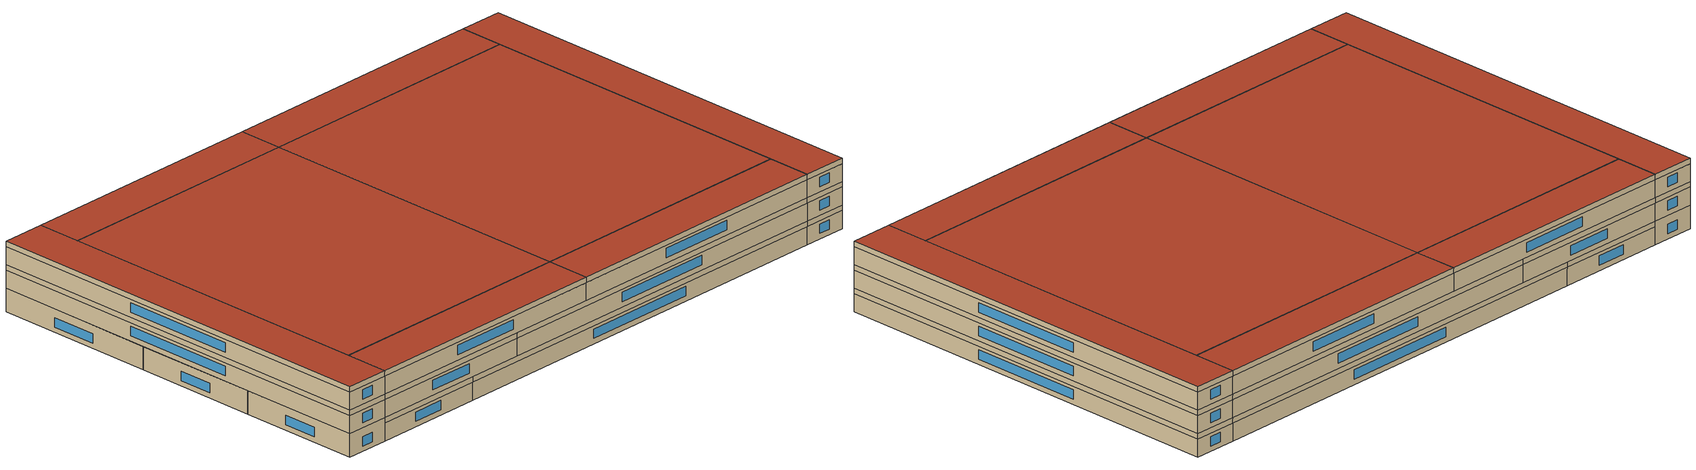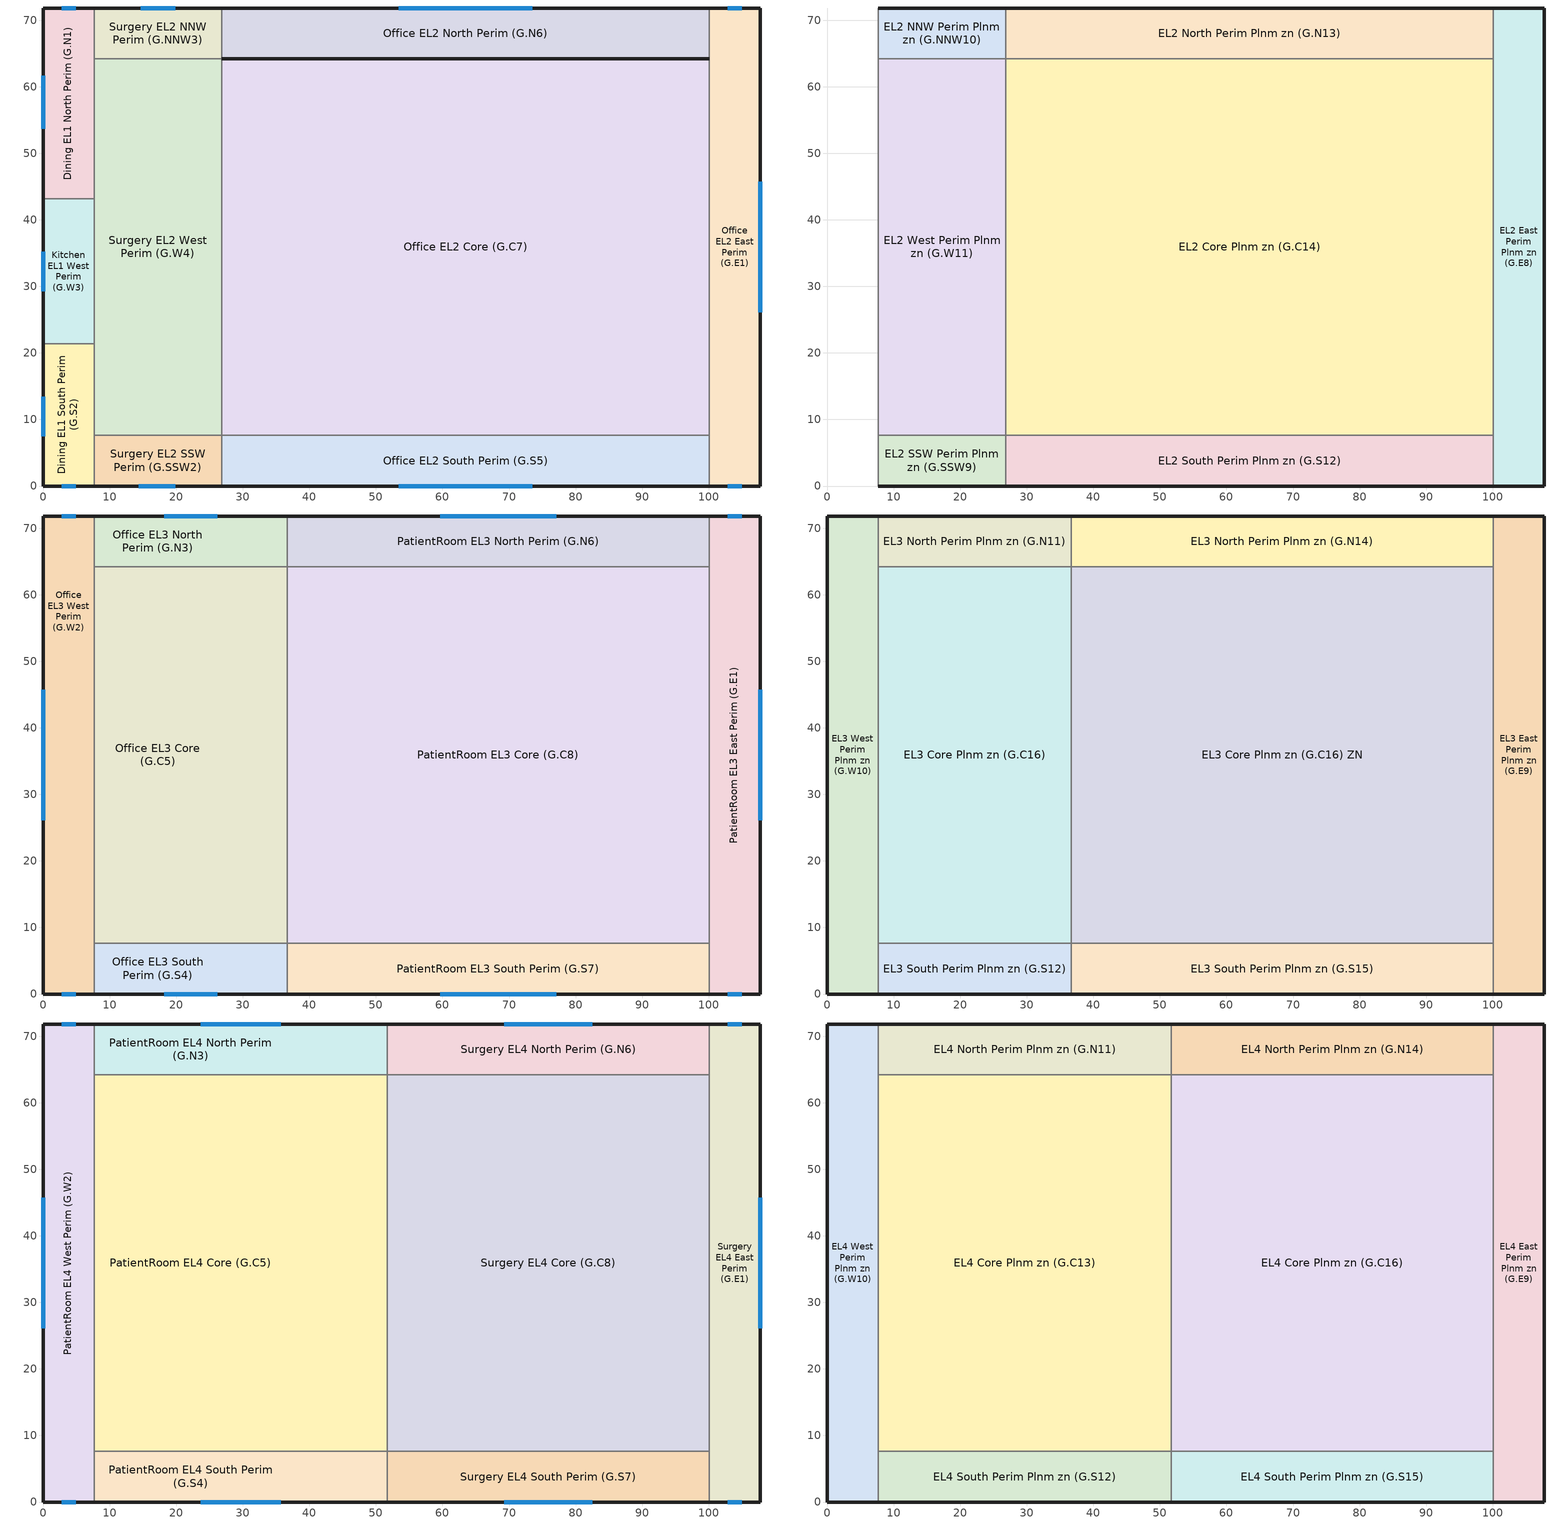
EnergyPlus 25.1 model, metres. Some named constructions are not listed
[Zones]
Office EL2 East Perim (G.E1)
 floor ground (EL2 Flr (G.E1.U1) SlabOnOrBelowGradeF073): 107.76,71.84 107.76,0 100.11,0 100.11,71.84 z0
 wall outside (Exterior Wall): 100.11,0 107.76,0 107.76,71.84 100.11,71.84 z0:3.05
 wall to Office EL2 Core (G.C7) (Interior Wall): 100.11,64.23 100.11,7.61 z0:3.05
 wall to Office EL2 North Perim (G.N6) (Interior Wall): 100.11,71.84 100.11,64.23 z0:3.05
 wall to Office EL2 South Perim (G.S5) (Interior Wall): 100.11,7.61 100.11,0 z0:3.05
 window (Exterior Window): 107.76,26.09 107.76,45.75 / 104.98,71.84 102.89,71.84 z0.91:2.51; 102.89,0 104.98,0 z0.91:2.5
Surgery EL2 West Perim (G.W4)
 floor ground (EL2 Flr (G.W4.U4) SlabOnOrBelowGradeF073): 26.84,64.23 26.84,7.61 7.65,7.61 7.65,64.23 z0
 wall to Office EL2 Core (G.C7) (Interior Wall): 26.84,7.61 26.84,64.23 z0:3.05
 wall to Surgery EL2 SSW Perim (G.SSW2) (Interior Wall): 7.65,7.61 26.84,7.61 z0:3.05
 wall to Surgery EL2 NNW Perim (G.NNW3) (Interior Wall): 26.84,64.23 7.65,64.23 z0:3.05
 wall to Dining EL1 South Perim (G.S2) (Interior Wall): 7.65,21.36 7.65,7.61 z0:3.05
 wall to Dining EL1 North Perim (G.N1) (Interior Wall): 7.65,64.23 7.65,43.15 z0:3.05
 wall to Kitchen EL1 West Perim (G.W3) (Interior Wall): 7.65,43.15 7.65,21.36 z0:3.05
Office EL2 South Perim (G.S5)
 floor ground (EL2 Flr (G.S5.U5) SlabOnOrBelowGradeF073): 100.11,7.61 100.11,0 26.84,0 26.84,7.61 z0
 wall outside (Exterior Wall): 26.84,0 100.11,0 z0:3.05
 wall to Office EL2 Core (G.C7) (Interior Wall): 100.11,7.61 26.84,7.61 z0:3.05
 wall to Surgery EL2 SSW Perim (G.SSW2) (Interior Wall): 26.84,7.61 26.84,0 z0:3.05
 window (Exterior Window): 53.45,0 73.5,0 z0.91:2.5
Dining EL1 North Perim (G.N1)
 floor ground (EL1 Flr (G.N1.U1) SlabOnOrBelowGradeF073): 7.65,71.84 7.65,43.15 0,43.15 0,71.84 z0
 wall outside (Exterior Wall): 7.65,71.84 0,71.84 0,43.15 z0:3.96
 wall to EL2 West Perim Plnm zn (G.W11) (Interior Wall): 7.65,43.15 7.65,64.23 z3.05:3.96
 wall to Kitchen EL1 West Perim (G.W3) (Interior Wall): 0,43.15 7.65,43.15 z0:3.96
 wall to EL2 NNW Perim Plnm zn (G.NNW10) (Interior Wall): 7.65,64.23 7.65,71.84 z3.05:3.96
 wall to Surgery EL2 NNW Perim (G.NNW3) (Interior Wall): 7.65,64.23 7.65,71.84 z0:3.05
 window (Exterior Window): 4.88,71.84 2.77,71.84 z0.91:2.51; 0,61.66 0,53.7 z0.91:2.5
Office EL2 Core (G.C7)
 floor ground (EL2 Flr (G.C7.U7) SlabOnOrBelowGradeF073): 100.11,64.23 100.11,7.61 26.84,7.61 26.84,64.23 z0
 wall outside (Exterior Wall): 100.11,64.23 26.84,64.23 z0:3.05
Dining EL1 South Perim (G.S2)
 floor ground (EL1 Flr (G.S2.U2) SlabOnOrBelowGradeF073): 7.65,21.36 7.65,0 0,0 0,21.36 z0
 wall outside (Exterior Wall): 0,21.36 0,0 7.65,0 z0:3.96
 wall to EL2 West Perim Plnm zn (G.W11) (Interior Wall): 7.65,7.61 7.65,21.36 z3.05:3.96
 wall to Surgery EL2 SSW Perim (G.SSW2) (Interior Wall): 7.65,0 7.65,7.61 z0:3.05
 wall to Kitchen EL1 West Perim (G.W3) (Interior Wall): 7.65,21.36 0,21.36 z0:3.96
 wall to EL2 SSW Perim Plnm zn (G.SSW9) (Interior Wall): 7.65,0 7.65,7.61 z3.05:3.96
 window (Exterior Window): 0,13.45 0,7.48 / 2.78,0 4.87,0 z0.91:2.5
Kitchen EL1 West Perim (G.W3)
 floor ground (EL1 Flr (G.W3.U3) SlabOnOrBelowGradeF073): 7.65,43.15 7.65,21.36 0,21.36 0,43.15 z0
 wall outside (Exterior Wall): 0,43.15 0,21.36 z0:3.96
 wall to EL2 West Perim Plnm zn (G.W11) (Interior Wall): 7.65,21.36 7.65,43.15 z3.05:3.96
 window (Exterior Window): 0,35.24 0,29.27 z0.91:2.5
Surgery EL2 NNW Perim (G.NNW3)
 floor ground (EL2 Flr (G.NNW3.U3) SlabOnOrBelowGradeF073): 26.84,71.84 26.84,64.23 7.65,64.23 7.65,71.84 z0
 wall outside (Exterior Wall): 26.84,71.84 7.65,71.84 z0:3.05
 wall to Office EL2 North Perim (G.N6) (Interior Wall): 26.84,64.23 26.84,71.84 z0:3.05
 window (Exterior Window): 19.83,71.84 14.66,71.84 z0.91:2.51
Surgery EL2 SSW Perim (G.SSW2)
 floor ground (EL2 Flr (G.SSW2.U2) SlabOnOrBelowGradeF073): 26.84,7.61 26.84,0 7.65,0 7.65,7.61 z0
 wall outside (Exterior Wall): 7.65,0 26.84,0 z0:3.05
 window (Exterior Window): 14.39,0 19.83,0 z0.91:2.5
Office EL2 North Perim (G.N6)
 floor ground (EL2 Flr (G.N6.U6) SlabOnOrBelowGradeF073): 100.11,71.84 100.11,64.23 26.84,64.23 26.84,71.84 z0
 wall outside (Exterior Wall): 26.84,64.23 100.11,64.23 / 100.11,71.84 26.84,71.84 z0:3.05
 window (Exterior Window): 73.5,71.84 53.45,71.84 z0.91:2.51
EL2 North Perim Plnm zn (G.N13)
 floor to Office EL2 North Perim (G.N6) (Interior Floor): 100.11,71.84 100.11,64.23 26.84,64.23 26.84,71.84 z3.05
 wall outside (Exterior Wall): 100.11,71.84 26.84,71.84 z3.05:3.96
 wall to EL2 NNW Perim Plnm zn (G.NNW10) (Interior Wall): 26.84,71.84 26.84,64.23 z3.05:3.96
 wall to EL2 East Perim Plnm zn (G.E8) (Interior Wall): 100.11,64.23 100.11,71.84 z3.05:3.96
 wall to EL2 Core Plnm zn (G.C14) (Interior Wall): 26.84,64.23 100.11,64.23 z3.05:3.96
EL2 SSW Perim Plnm zn (G.SSW9)
 floor to Surgery EL2 SSW Perim (G.SSW2) (Interior Floor): 26.84,7.61 26.84,0 7.65,0 7.65,7.61 z3.05
 wall outside (Exterior Wall): 7.65,0 26.84,0 z3.05:3.96
 wall to EL2 South Perim Plnm zn (G.S12) (Interior Wall): 26.84,0 26.84,7.61 z3.05:3.96
 wall to EL2 West Perim Plnm zn (G.W11) (Interior Wall): 26.84,7.61 7.65,7.61 z3.05:3.96
EL2 NNW Perim Plnm zn (G.NNW10)
 floor to Surgery EL2 NNW Perim (G.NNW3) (Interior Floor): 26.84,71.84 26.84,64.23 7.65,64.23 7.65,71.84 z3.05
 wall outside (Exterior Wall): 26.84,71.84 7.65,71.84 z3.05:3.96
 wall to EL2 West Perim Plnm zn (G.W11) (Interior Wall): 7.65,64.23 26.84,64.23 z3.05:3.96
EL2 South Perim Plnm zn (G.S12)
 floor to Office EL2 South Perim (G.S5) (Interior Floor): 100.11,7.61 100.11,0 26.84,0 26.84,7.61 z3.05
 wall outside (Exterior Wall): 26.84,0 100.11,0 z3.05:3.96
 wall to EL2 Core Plnm zn (G.C14) (Interior Wall): 100.11,7.61 26.84,7.61 z3.05:3.96
 wall to EL2 East Perim Plnm zn (G.E8) (Interior Wall): 100.11,0 100.11,7.61 z3.05:3.96
EL2 West Perim Plnm zn (G.W11)
 floor to Surgery EL2 West Perim (G.W4) (Interior Floor): 26.84,64.23 26.84,7.61 7.65,7.61 7.65,64.23 z3.05
 wall to EL2 Core Plnm zn (G.C14) (Interior Wall): 26.84,7.61 26.84,64.23 z3.05:3.96
EL2 Core Plnm zn (G.C14)
 floor to Office EL2 Core (G.C7) (Interior Floor): 100.11,64.23 100.11,7.61 26.84,7.61 26.84,64.23 z3.05
 wall to EL2 East Perim Plnm zn (G.E8) (Interior Wall): 100.11,7.61 100.11,64.23 z3.05:3.96
EL2 East Perim Plnm zn (G.E8)
 floor to Office EL2 East Perim (G.E1) (Interior Floor): 107.76,71.84 107.76,0 100.11,0 100.11,71.84 z3.05
 wall outside (Exterior Wall): 100.11,0 107.76,0 107.76,71.84 100.11,71.84 z3.05:3.96
Office EL3 Core (G.C5)
 floor to EL2 West Perim Plnm zn (G.W11) (Interior Floor): 26.84,64.23 26.84,7.61 7.65,7.61 7.65,64.23 z3.96
 floor to EL2 Core Plnm zn (G.C14) (Interior Floor): 36.64,64.23 36.64,7.61 26.84,7.61 26.84,64.23 z3.96
 wall to Office EL3 North Perim (G.N3) (Interior Wall): 36.64,64.23 7.65,64.23 z3.96:7.01
 wall to PatientRoom EL3 Core (G.C8) (Interior Wall): 36.64,7.61 36.64,64.23 z3.96:7.01
 wall to Office EL3 West Perim (G.W2) (Interior Wall): 7.65,64.23 7.65,7.61 z3.96:7.01
 wall to Office EL3 South Perim (G.S4) (Interior Wall): 7.65,7.61 36.64,7.61 z3.96:7.01
Office EL3 West Perim (G.W2)
 floor to Dining EL1 North Perim (G.N1) (Interior Floor): 7.65,71.84 7.65,43.15 0,43.15 0,71.84 z3.96
 floor to Dining EL1 South Perim (G.S2) (Interior Floor): 7.65,21.36 7.65,0 0,0 0,21.36 z3.96
 floor to Kitchen EL1 West Perim (G.W3) (Interior Floor): 7.65,43.15 7.65,21.36 0,21.36 0,43.15 z3.96
 wall outside (Exterior Wall): 7.65,71.84 0,71.84 0,0 7.65,0 z3.96:7.01
 wall to Office EL3 North Perim (G.N3) (Interior Wall): 7.65,64.23 7.65,71.84 z3.96:7.01
 wall to Office EL3 South Perim (G.S4) (Interior Wall): 7.65,0 7.65,7.61 z3.96:7.01
 window (Exterior Window): 2.78,0 4.87,0 / 0,45.76 0,26.08 / 4.88,71.84 2.77,71.84 z4.87:6.47
PatientRoom EL3 North Perim (G.N6)
 floor to EL2 North Perim Plnm zn (G.N13) (Interior Floor): 100.11,71.84 100.11,64.23 36.64,64.23 36.64,71.84 z3.96
 wall outside (Exterior Wall): 100.11,71.84 36.64,71.84 z3.96:7.01
 wall to PatientRoom EL3 Core (G.C8) (Interior Wall): 36.64,64.23 100.11,64.23 z3.96:7.01
 wall to PatientRoom EL3 East Perim (G.E1) (Interior Wall): 100.11,64.23 100.11,71.84 z3.96:7.01
 wall to Office EL3 North Perim (G.N3) (Interior Wall): 36.64,71.84 36.64,64.23 z3.96:7.01
 window (Exterior Window): 77.08,71.84 59.67,71.84 z4.87:6.47
PatientRoom EL3 South Perim (G.S7)
 floor to EL2 South Perim Plnm zn (G.S12) (Interior Floor): 100.11,7.61 100.11,0 36.64,0 36.64,7.61 z3.96
 wall outside (Exterior Wall): 36.64,0 100.11,0 z3.96:7.01
 wall to PatientRoom EL3 East Perim (G.E1) (Interior Wall): 100.11,0 100.11,7.61 z3.96:7.01
 wall to PatientRoom EL3 Core (G.C8) (Interior Wall): 100.11,7.61 36.64,7.61 z3.96:7.01
 wall to Office EL3 South Perim (G.S4) (Interior Wall): 36.64,7.61 36.64,0 z3.96:7.01
 window (Exterior Window): 59.67,0 77.08,0 z4.87:6.47
Office EL3 North Perim (G.N3)
 floor to EL2 NNW Perim Plnm zn (G.NNW10) (Interior Floor): 26.84,71.84 26.84,64.23 7.65,64.23 7.65,71.84 z3.96
 floor to EL2 North Perim Plnm zn (G.N13) (Interior Floor): 36.64,71.84 36.64,64.23 26.84,64.23 26.84,71.84 z3.96
 wall outside (Exterior Wall): 36.64,71.84 7.65,71.84 z3.96:7.01
 window (Exterior Window): 26.12,71.84 18.18,71.84 z4.87:6.47
Office EL3 South Perim (G.S4)
 floor to EL2 SSW Perim Plnm zn (G.SSW9) (Interior Floor): 26.84,7.61 26.84,0 7.65,0 7.65,7.61 z3.96
 floor to EL2 South Perim Plnm zn (G.S12) (Interior Floor): 36.64,7.61 36.64,0 26.84,0 26.84,7.61 z3.96
 wall outside (Exterior Wall): 7.65,0 36.64,0 z3.96:7.01
 window (Exterior Window): 18.18,0 26.12,0 z4.87:6.47
PatientRoom EL3 East Perim (G.E1)
 floor to EL2 East Perim Plnm zn (G.E8) (Interior Floor): 107.76,71.84 107.76,0 100.11,0 100.11,71.84 z3.96
 wall outside (Exterior Wall): 100.11,0 107.76,0 107.76,71.84 100.11,71.84 z3.96:7.01
 wall to PatientRoom EL3 Core (G.C8) (Interior Wall): 100.11,64.23 100.11,7.61 z3.96:7.01
 window (Exterior Window): 104.98,71.84 102.89,71.84 / 107.76,26.09 107.76,45.75 / 102.89,0 104.98,0 z4.87:6.47
PatientRoom EL3 Core (G.C8)
 floor to EL2 Core Plnm zn (G.C14) (Interior Floor): 100.11,64.23 100.11,7.61 36.64,7.61 36.64,64.23 z3.96
EL3 North Perim Plnm zn (G.N14)
 floor to PatientRoom EL3 North Perim (G.N6) (Interior Floor): 100.11,71.84 100.11,64.23 36.64,64.23 36.64,71.84 z7.01
 wall outside (Exterior Wall): 100.11,71.84 36.64,71.84 z7.01:7.92
 wall to EL3 North Perim Plnm zn (G.N11) (Interior Wall): 36.64,71.84 36.64,64.23 z7.01:7.92
 wall to EL3 East Perim Plnm zn (G.E9) (Interior Wall): 100.11,64.23 100.11,71.84 z7.01:7.92
 wall to EL3 Core Plnm zn (G.C16) ZN (Interior Wall): 36.64,64.23 100.11,64.23 z7.01:7.92
EL3 Core Plnm zn (G.C16)
 floor to Office EL3 Core (G.C5) (Interior Floor): 36.64,64.23 36.64,7.61 7.65,7.61 7.65,64.23 z7.01
 wall to EL3 Core Plnm zn (G.C16) ZN (Interior Wall): 36.64,7.61 36.64,64.23 z7.01:7.92
 wall to EL3 South Perim Plnm zn (G.S12) (Interior Wall): 7.65,7.61 36.64,7.61 z7.01:7.92
 wall to EL3 North Perim Plnm zn (G.N11) (Interior Wall): 36.64,64.23 7.65,64.23 z7.01:7.92
 wall to EL3 West Perim Plnm zn (G.W10) (Interior Wall): 7.65,64.23 7.65,7.61 z7.01:7.92
EL3 North Perim Plnm zn (G.N11)
 floor to Office EL3 North Perim (G.N3) (Interior Floor): 36.64,71.84 36.64,64.23 7.65,64.23 7.65,71.84 z7.01
 wall outside (Exterior Wall): 36.64,71.84 7.65,71.84 z7.01:7.92
 wall to EL3 West Perim Plnm zn (G.W10) (Interior Wall): 7.65,71.84 7.65,64.23 z7.01:7.92
EL3 East Perim Plnm zn (G.E9)
 floor to PatientRoom EL3 East Perim (G.E1) (Interior Floor): 107.76,71.84 107.76,0 100.11,0 100.11,71.84 z7.01
 wall outside (Exterior Wall): 100.11,0 107.76,0 107.76,71.84 100.11,71.84 z7.01:7.92
 wall to EL3 South Perim Plnm zn (G.S15) (Interior Wall): 100.11,7.61 100.11,0 z7.01:7.92
 wall to EL3 Core Plnm zn (G.C16) ZN (Interior Wall): 100.11,64.23 100.11,7.61 z7.01:7.92
EL3 Core Plnm zn (G.C16) ZN
 floor to PatientRoom EL3 Core (G.C8) (Interior Floor): 100.11,64.23 100.11,7.61 36.64,7.61 36.64,64.23 z7.01
 wall to EL3 South Perim Plnm zn (G.S15) (Interior Wall): 36.64,7.61 100.11,7.61 z7.01:7.92
EL3 South Perim Plnm zn (G.S15)
 floor to PatientRoom EL3 South Perim (G.S7) (Interior Floor): 100.11,7.61 100.11,0 36.64,0 36.64,7.61 z7.01
 wall outside (Exterior Wall): 36.64,0 100.11,0 z7.01:7.92
 wall to EL3 South Perim Plnm zn (G.S12) (Interior Wall): 36.64,7.61 36.64,0 z7.01:7.92
EL3 West Perim Plnm zn (G.W10)
 floor to Office EL3 West Perim (G.W2) (Interior Floor): 7.65,71.84 7.65,0 0,0 0,71.84 z7.01
 wall outside (Exterior Wall): 7.65,71.84 0,71.84 0,0 7.65,0 z7.01:7.92
 wall to EL3 South Perim Plnm zn (G.S12) (Interior Wall): 7.65,0 7.65,7.61 z7.01:7.92
EL3 South Perim Plnm zn (G.S12)
 floor to Office EL3 South Perim (G.S4) (Interior Floor): 36.64,7.61 36.64,0 7.65,0 7.65,7.61 z7.01
 wall outside (Exterior Wall): 7.65,0 36.64,0 z7.01:7.92
Surgery EL4 North Perim (G.N6)
 floor to EL3 North Perim Plnm zn (G.N14) (Interior Floor): 100.11,71.84 100.11,64.23 51.72,64.23 51.72,71.84 z7.92
 wall outside (Exterior Wall): 100.11,71.84 51.72,71.84 z7.92:10.97
 wall to Surgery EL4 Core (G.C8) (Interior Wall): 51.72,64.23 100.11,64.23 z7.92:10.97
 wall to PatientRoom EL4 North Perim (G.N3) (Interior Wall): 51.72,71.84 51.72,64.23 z7.92:10.97
 wall to Surgery EL4 East Perim (G.E1) (Interior Wall): 100.11,64.23 100.11,71.84 z7.92:10.97
 window (Exterior Window): 82.55,71.84 69.28,71.84 z8.83:10.43
PatientRoom EL4 West Perim (G.W2)
 floor to EL3 West Perim Plnm zn (G.W10) (Interior Floor): 7.65,71.84 7.65,0 0,0 0,71.84 z7.92
 wall outside (Exterior Wall): 7.65,71.84 0,71.84 0,0 7.65,0 z7.92:10.97
 wall to PatientRoom EL4 Core (G.C5) (Interior Wall): 7.65,7.61 7.65,64.23 z7.92:10.97
 wall to PatientRoom EL4 North Perim (G.N3) (Interior Wall): 7.65,64.23 7.65,71.84 z7.92:10.97
 wall to PatientRoom EL4 South Perim (G.S4) (Interior Wall): 7.65,0 7.65,7.61 z7.92:10.97
 window (Exterior Window): 4.88,71.84 2.77,71.84 / 2.78,0 4.87,0 / 0,45.76 0,26.08 z8.83:10.43
PatientRoom EL4 Core (G.C5)
 floor to EL3 Core Plnm zn (G.C16) (Interior Floor): 36.64,64.23 36.64,7.61 7.65,7.61 7.65,64.23 z7.92
 floor to EL3 Core Plnm zn (G.C16) ZN (Interior Floor): 51.72,64.23 51.72,7.61 36.64,7.61 36.64,64.23 z7.92
 wall to Surgery EL4 Core (G.C8) (Interior Wall): 51.72,7.61 51.72,64.23 z7.92:10.97
 wall to PatientRoom EL4 South Perim (G.S4) (Interior Wall): 7.65,7.61 51.72,7.61 z7.92:10.97
 wall to PatientRoom EL4 North Perim (G.N3) (Interior Wall): 51.72,64.23 7.65,64.23 z7.92:10.97
PatientRoom EL4 North Perim (G.N3)
 floor to EL3 North Perim Plnm zn (G.N11) (Interior Floor): 36.64,71.84 36.64,64.23 7.65,64.23 7.65,71.84 z7.92
 floor to EL3 North Perim Plnm zn (G.N14) (Interior Floor): 51.72,71.84 51.72,64.23 36.64,64.23 36.64,71.84 z7.92
 wall outside (Exterior Wall): 51.72,71.84 7.65,71.84 z7.92:10.97
 window (Exterior Window): 35.72,71.84 23.65,71.84 z8.83:10.43
Surgery EL4 East Perim (G.E1)
 floor to EL3 East Perim Plnm zn (G.E9) (Interior Floor): 107.76,71.84 107.76,0 100.11,0 100.11,71.84 z7.92
 wall outside (Exterior Wall): 100.11,0 107.76,0 107.76,71.84 100.11,71.84 z7.92:10.97
 wall to Surgery EL4 South Perim (G.S7) (Interior Wall): 100.11,7.61 100.11,0 z7.92:10.97
 wall to Surgery EL4 Core (G.C8) (Interior Wall): 100.11,64.23 100.11,7.61 z7.92:10.97
 window (Exterior Window): 102.89,0 104.98,0 / 107.76,26.09 107.76,45.75 / 104.98,71.84 102.89,71.84 z8.83:10.43
Surgery EL4 South Perim (G.S7)
 floor to EL3 South Perim Plnm zn (G.S15) (Interior Floor): 100.11,7.61 100.11,0 51.72,0 51.72,7.61 z7.92
 wall outside (Exterior Wall): 51.72,0 100.11,0 z7.92:10.97
 wall to PatientRoom EL4 South Perim (G.S4) (Interior Wall): 51.72,7.61 51.72,0 z7.92:10.97
 wall to Surgery EL4 Core (G.C8) (Interior Wall): 100.11,7.61 51.72,7.61 z7.92:10.97
 window (Exterior Window): 69.28,0 82.55,0 z8.83:10.43
Surgery EL4 Core (G.C8)
 floor to EL3 Core Plnm zn (G.C16) ZN (Interior Floor): 100.11,64.23 100.11,7.61 51.72,7.61 51.72,64.23 z7.92
PatientRoom EL4 South Perim (G.S4)
 floor to EL3 South Perim Plnm zn (G.S12) (Interior Floor): 36.64,7.61 36.64,0 7.65,0 7.65,7.61 z7.92
 floor to EL3 South Perim Plnm zn (G.S15) (Interior Floor): 51.72,7.61 51.72,0 36.64,0 36.64,7.61 z7.92
 wall outside (Exterior Wall): 7.65,0 51.72,0 z7.92:10.97
 window (Exterior Window): 23.65,0 35.72,0 z8.83:10.43
EL4 South Perim Plnm zn (G.S12)
 floor to PatientRoom EL4 South Perim (G.S4) (Interior Floor): 51.72,7.61 51.72,0 7.65,0 7.65,7.61 z10.97
 wall outside (Exterior Wall): 7.65,0 51.72,0 z10.97:11.88
 wall to EL4 Core Plnm zn (G.C13) (Interior Wall): 51.72,7.61 7.65,7.61 z10.97:11.88
 wall to EL4 South Perim Plnm zn (G.S15) (Interior Wall): 51.72,0 51.72,7.61 z10.97:11.88
 wall to EL4 West Perim Plnm zn (G.W10) (Interior Wall): 7.65,7.61 7.65,0 z10.97:11.88
 roof outside (Exterior Roof): 7.65,7.61 7.65,0 51.72,0 51.72,7.61 z11.88
EL4 West Perim Plnm zn (G.W10)
 floor to PatientRoom EL4 West Perim (G.W2) (Interior Floor): 7.65,71.84 7.65,0 0,0 0,71.84 z10.97
 wall outside (Exterior Wall): 7.65,71.84 0,71.84 0,0 7.65,0 z10.97:11.88
 wall to EL4 Core Plnm zn (G.C13) (Interior Wall): 7.65,7.61 7.65,64.23 z10.97:11.88
 wall to EL4 North Perim Plnm zn (G.N11) (Interior Wall): 7.65,64.23 7.65,71.84 z10.97:11.88
 roof outside (Exterior Roof): 0,71.84 0,0 7.65,0 7.65,71.84 z11.88
EL4 East Perim Plnm zn (G.E9)
 floor to Surgery EL4 East Perim (G.E1) (Interior Floor): 107.76,71.84 107.76,0 100.11,0 100.11,71.84 z10.97
 wall outside (Exterior Wall): 100.11,0 107.76,0 107.76,71.84 100.11,71.84 z10.97:11.88
 wall to EL4 South Perim Plnm zn (G.S15) (Interior Wall): 100.11,7.61 100.11,0 z10.97:11.88
 wall to EL4 North Perim Plnm zn (G.N14) (Interior Wall): 100.11,71.84 100.11,64.23 z10.97:11.88
 wall to EL4 Core Plnm zn (G.C16) (Interior Wall): 100.11,64.23 100.11,7.61 z10.97:11.88
 roof outside (Exterior Roof): 100.11,71.84 100.11,0 107.76,0 107.76,71.84 z11.88
EL4 Core Plnm zn (G.C16)
 floor to Surgery EL4 Core (G.C8) (Interior Floor): 100.11,64.23 100.11,7.61 51.72,7.61 51.72,64.23 z10.97
 wall to EL4 Core Plnm zn (G.C13) (Interior Wall): 51.72,64.23 51.72,7.61 z10.97:11.88
 wall to EL4 North Perim Plnm zn (G.N14) (Interior Wall): 100.11,64.23 51.72,64.23 z10.97:11.88
 wall to EL4 South Perim Plnm zn (G.S15) (Interior Wall): 51.72,7.61 100.11,7.61 z10.97:11.88
 roof outside (Exterior Roof): 51.72,64.23 51.72,7.61 100.11,7.61 100.11,64.23 z11.88
EL4 Core Plnm zn (G.C13)
 floor to PatientRoom EL4 Core (G.C5) (Interior Floor): 51.72,64.23 51.72,7.61 7.65,7.61 7.65,64.23 z10.97
 wall to EL4 North Perim Plnm zn (G.N11) (Interior Wall): 51.72,64.23 7.65,64.23 z10.97:11.88
 roof outside (Exterior Roof): 7.65,64.23 7.65,7.61 51.72,7.61 51.72,64.23 z11.88
EL4 South Perim Plnm zn (G.S15)
 floor to Surgery EL4 South Perim (G.S7) (Interior Floor): 100.11,7.61 100.11,0 51.72,0 51.72,7.61 z10.97
 wall outside (Exterior Wall): 51.72,0 100.11,0 z10.97:11.88
 roof outside (Exterior Roof): 51.72,7.61 51.72,0 100.11,0 100.11,7.61 z11.88
EL4 North Perim Plnm zn (G.N11)
 floor to PatientRoom EL4 North Perim (G.N3) (Interior Floor): 51.72,71.84 51.72,64.23 7.65,64.23 7.65,71.84 z10.97
 wall outside (Exterior Wall): 51.72,71.84 7.65,71.84 z10.97:11.88
 wall to EL4 North Perim Plnm zn (G.N14) (Interior Wall): 51.72,64.23 51.72,71.84 z10.97:11.88
 roof outside (Exterior Roof): 7.65,71.84 7.65,64.23 51.72,64.23 51.72,71.84 z11.88
EL4 North Perim Plnm zn (G.N14)
 floor to Surgery EL4 North Perim (G.N6) (Interior Floor): 100.11,71.84 100.11,64.23 51.72,64.23 51.72,71.84 z10.97
 wall outside (Exterior Wall): 100.11,71.84 51.72,71.84 z10.97:11.88
 roof outside (Exterior Roof): 51.72,71.84 51.72,64.23 100.11,64.23 100.11,71.84 z11.88
[Construction:FfactorGroundFloor] F-Factor {W/m-K}=1.26344
Name | Area {m2} | PerimeterExposed {m}
EL1 Flr (G.N1.U1) SlabOnOrBelowGradeF073 | 219.47 | 36.672
EL1 Flr (G.S2.U2) SlabOnOrBelowGradeF073 | 163.4 | 29.3477
EL1 Flr (G.W3.U3) SlabOnOrBelowGradeF073 | 166.69 | 21.7932
EL2 Flr (G.C7.U7) SlabOnOrBelowGradeF073 | 4148.54 | 0
EL2 Flr (G.E1.U1) SlabOnOrBelowGradeF073 | 549.621 | 87.14232
EL2 Flr (G.N6.U6) SlabOnOrBelowGradeF073; EL2 Flr (G.S5.U5) SlabOnOrBelowGradeF073 | 557.58 | 73.2678
EL2 Flr (G.NNW3.U3) SlabOnOrBelowGradeF073; EL2 Flr (G.SSW2.U2) SlabOnOrBelowGradeF073 | 146.03 | 18.858
EL2 Flr (G.W4.U4) SlabOnOrBelowGradeF073 | 1086.53 | 0
[Zone] Multiplier=1
Dining EL1 North Perim (G.N1); Dining EL1 South Perim (G.S2); EL2 Core Plnm zn (G.C14); EL2 East Perim Plnm zn (G.E8); EL2 NNW Perim Plnm zn (G.NNW10); EL2 North Perim Plnm zn (G.N13); EL2 SSW Perim Plnm zn (G.SSW9); EL2 South Perim Plnm zn (G.S12); EL2 West Perim Plnm zn (G.W11); EL3 Core Plnm zn (G.C16); EL3 Core Plnm zn (G.C16) ZN; EL3 East Perim Plnm zn (G.E9); EL3 North Perim Plnm zn (G.N11); EL3 North Perim Plnm zn (G.N14); EL3 South Perim Plnm zn (G.S12); EL3 South Perim Plnm zn (G.S15); EL3 West Perim Plnm zn (G.W10); EL4 Core Plnm zn (G.C13); EL4 Core Plnm zn (G.C16); EL4 East Perim Plnm zn (G.E9); EL4 North Perim Plnm zn (G.N11); EL4 North Perim Plnm zn (G.N14); EL4 South Perim Plnm zn (G.S12); EL4 South Perim Plnm zn (G.S15); EL4 West Perim Plnm zn (G.W10); Kitchen EL1 West Perim (G.W3); Office EL2 Core (G.C7); Office EL2 East Perim (G.E1); Office EL2 North Perim (G.N6); Office EL2 South Perim (G.S5); Office EL3 Core (G.C5); Office EL3 North Perim (G.N3); Office EL3 South Perim (G.S4); Office EL3 West Perim (G.W2); PatientRoom EL3 Core (G.C8); PatientRoom EL3 East Perim (G.E1); PatientRoom EL3 North Perim (G.N6); PatientRoom EL3 South Perim (G.S7); PatientRoom EL4 Core (G.C5); PatientRoom EL4 North Perim (G.N3); PatientRoom EL4 South Perim (G.S4); PatientRoom EL4 West Perim (G.W2); Surgery EL2 NNW Perim (G.NNW3); Surgery EL2 SSW Perim (G.SSW2); Surgery EL2 West Perim (G.W4); Surgery EL4 Core (G.C8); Surgery EL4 East Perim (G.E1); Surgery EL4 North Perim (G.N6); Surgery EL4 South Perim (G.S7)
